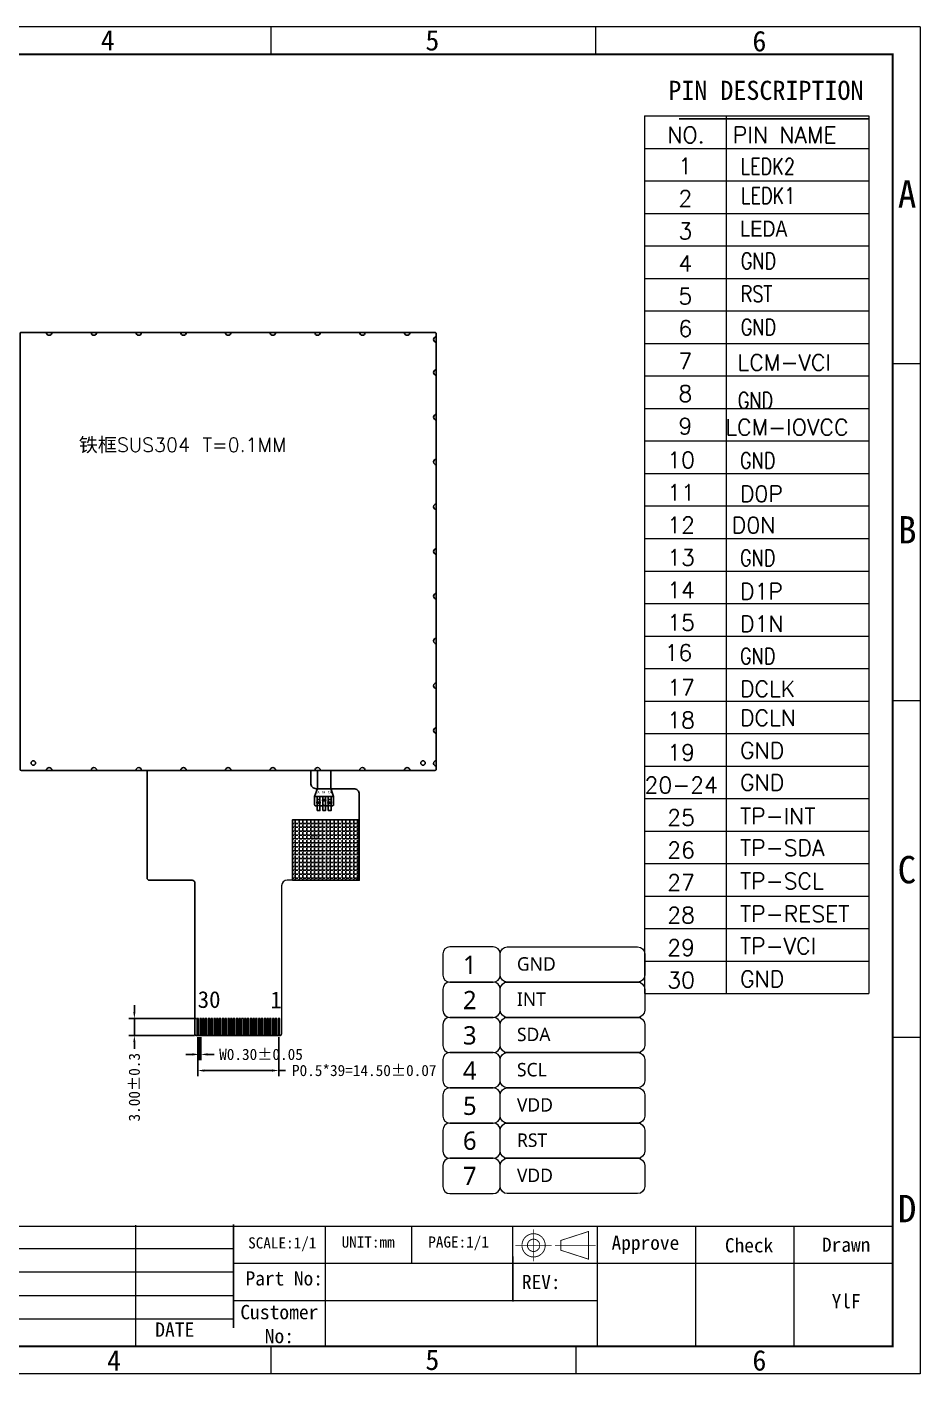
# Model space of a CAD drawing. Header units: millimetres. Extents: x 427 to 2444, y 137 to 817.
# Drawn here: x 1228.3 to 1388, y 191.5 to 432.3 of the extents above; entities that cross this region are included whole.
import ezdxf
from ezdxf.enums import TextEntityAlignment as Align

# ---------------------------------------------------------------- set-up
doc = ezdxf.new("R2010")
doc.units = ezdxf.units.MM
for name, color, linetype in [('BL-FPC', 241, 'Continuous'), ('DIM', 4, 'Continuous'), ('DIM（标注）', 3, 'Continuous'), ('FPC', 190, 'Continuous'), ('LCD_FPC', 22, 'Continuous'), ('LCD_元件区', 2, 'Continuous')]:
    doc.layers.add(name, color=color, linetype=linetype)
doc.layers.add('图框', color=7, linetype='Continuous', lineweight=18)
doc.styles.add('BTD-#1', font='')
doc.styles.add('ROMANS', font='romans.shx', dxfattribs={"width": 0.8})
doc.styles.add('simSun', font='')
doc.styles.get("Standard").update_dxf_attribs({"font": 'txt', "bigfont": 'gbcbig.shx'})
doc.styles.add('宋体', font='')
doc.styles.add('标注', font='romand.shx')
doc.styles.add('样式 5', font='', dxfattribs={"height": 2})
doc.styles.get('BTD-#1').set_extended_font_data('Microsoft YaHei Light')
doc.styles.get('simSun').set_extended_font_data('SimSun')
doc.styles.get('宋体').set_extended_font_data('宋体')
doc.styles.get('样式 5').set_extended_font_data('NSimSun')
doc.dimstyles.new('ISO-25$0', dxfattribs={"dimtxt": 2, "dimasz": 2, "dimexe": 1, "dimexo": 0.3, "dimgap": 0.6, "dimtad": 0, "dimzin": 1, "dimdsep": 46, "dimtxsty": '标注', "dimcen": 0, "dimclrd": 3, "dimclre": 3, "dimclrt": 3, "dimadec": 0, "dimazin": 0, "dimtfac": 1, "dimtmove": 0, "dimatfit": 3, "dimfxl": 1, "dimtolj": 1, "dimarcsym": 0})

# ---------------------------------------------------------------- blocks, each defined once
blk = doc.blocks.new('*D171')
at = {"color": 3, "lineweight": -2}
for p, q in [((1843.13, 808.99), (1843.13, 817.12)), ((1848, 808.99), (1848, 817.12)), ((1841.13, 816.12), (1839.13, 816.12)), ((1843.13, 816.12), (1848, 816.12)), ((1850, 816.12), (1852, 816.12))]:
    blk.add_line(p, q, dxfattribs=at)
at = {"color": 3}
for points in [[(1841.13, 816.45), (1841.13, 815.78), (1843.13, 816.12)], [(1850, 816.45), (1850, 815.78), (1848, 816.12)]]:
    blk.add_solid(points, dxfattribs=at)
at = {"layer": 'Defpoints', "color": 0}
for p in [(1848, 816.12), (1843.13, 808.69), (1848, 808.69)]:
    blk.add_point(p, dxfattribs=at)
at = {"layer": 'Defpoints', "color": 0, "linetype": 'ByBlock'}
for p in [(1259.11, 252.08), (1259.41, 252.08), (1259.41, 248.68)]:
    blk.add_point(p, dxfattribs=at)
at = {"layer": 'DIM', "color": 3, "lineweight": -2}
for p, q in [((1259.11, 251.78), (1259.11, 247.68)), ((1259.41, 251.78), (1259.41, 247.68)), ((1257.91, 248.68), (1256.71, 248.68)), ((1259.11, 248.68), (1259.41, 248.68)), ((1260.61, 248.68), (1261.81, 248.68))]:
    blk.add_line(p, q, dxfattribs=at)
at = {"layer": 'DIM', "color": 3, "linetype": 'ByBlock'}
for points in [[(1257.91, 248.88), (1257.91, 248.48), (1259.11, 248.68)], [(1260.61, 248.88), (1260.61, 248.48), (1259.41, 248.68)]]:
    blk.add_solid(points, dxfattribs=at)
at = {"color": 3, "insert": (1859.31, 816.12), "char_height": 2, "attachment_point": 5, "style": '标注'}
blk.add_mtext('\\A1;4.87±0.2', dxfattribs=at)
at = {"layer": 'DIM', "color": 3, "linetype": 'ByBlock', "insert": (1270.17, 248.68), "char_height": 2, "attachment_point": 5, "style": '宋体'}
blk.add_mtext('\\A1;W0.30%%P0.05', dxfattribs=at)
blk = doc.blocks.new('*D181')
at = {"layer": 'Defpoints', "color": 0, "linetype": 'ByBlock'}
for p in [(1258.86, 252.08), (1273.36, 252.08), (1273.36, 245.8)]:
    blk.add_point(p, dxfattribs=at)
at = {"layer": 'DIM', "color": 3, "lineweight": -2}
for p, q in [((1258.86, 251.78), (1258.86, 244.8)), ((1273.36, 251.78), (1273.36, 244.8)), ((1260.06, 245.8), (1272.16, 245.8)), ((1273.36, 245.8), (1274.56, 245.8))]:
    blk.add_line(p, q, dxfattribs=at)
at = {"layer": 'DIM', "color": 3, "linetype": 'ByBlock'}
for points in [[(1260.06, 246), (1260.06, 245.6), (1258.86, 245.8)], [(1272.16, 246), (1272.16, 245.6), (1273.36, 245.8)]]:
    blk.add_solid(points, dxfattribs=at)
at = {"layer": 'DIM', "color": 3, "linetype": 'ByBlock', "insert": (1288.63, 245.8), "char_height": 2, "attachment_point": 5, "style": '宋体'}
blk.add_mtext('\\A1;P0.5*39=14.50%%P0.07', dxfattribs=at)
blk = doc.blocks.new('*D182')
at = {"layer": 'Defpoints', "color": 0, "linetype": 'ByBlock'}
for p in [(1258.86, 255.08), (1247.52, 252.08), (1258.56, 252.08)]:
    blk.add_point(p, dxfattribs=at)
at = {"layer": 'DIM', "color": 3, "lineweight": -2}
for p, q in [((1247.52, 256.28), (1247.52, 257.48)), ((1258.56, 255.08), (1246.52, 255.08)), ((1247.52, 255.08), (1247.52, 252.08)), ((1258.26, 252.08), (1246.52, 252.08)), ((1247.52, 250.88), (1247.52, 249.68))]:
    blk.add_line(p, q, dxfattribs=at)
at = {"layer": 'DIM', "color": 3, "linetype": 'ByBlock'}
for points in [[(1247.32, 256.28), (1247.72, 256.28), (1247.52, 255.08)], [(1247.32, 250.88), (1247.72, 250.88), (1247.52, 252.08)]]:
    blk.add_solid(points, dxfattribs=at)
at = {"layer": 'DIM', "color": 3, "linetype": 'ByBlock', "insert": (1247.52, 242.82), "char_height": 2, "attachment_point": 5, "rotation": 90, "style": '宋体'}
blk.add_mtext('\\A1;3.00%%P0.3', dxfattribs=at)
blk = doc.blocks.new('44211')
at = {"layer": 'LCD_FPC'}
h = blk.add_hatch(dxfattribs=at)
h.set_pattern_fill('ANGLE', color=256, scale=0.1, style=0)
h.set_pattern_definition([(0, (-1438.1011, 1772.2042), (0, 0.6985), [0.508, -0.1905]), (90, (-1438.1011, 1772.2042), (-0.6985, 4e-17), [0.508, -0.1905])])
h.paths.add_polyline_path([(1275.805, 290.639), (1275.805, 279.828), (1287.748, 279.828), (1287.748, 290.639)])
h.paths.add_polyline_path([(1278.888, 287.956), (1280.998, 287.956), (1280.998, 286.765), (1278.888, 286.765)], flags=24)
at = {"color": 5}
blk.add_lwpolyline([(1301.32, 377.732), (1227.269, 377.732, 0.4142136), (1227.069, 377.532), (1227.069, 299.65, 0.4142136), (1227.269, 299.45), (1301.32, 299.45, 0.4142136), (1301.52, 299.65), (1301.52, 377.532, 0.4142136)], format="xyb", close=True, dxfattribs=at)
at = {"color": 42}
blk.add_lwpolyline([(1279.059, 299.45), (1279.059, 297.182, 0.4142136), (1280.059, 296.182), (1286.748, 296.182, -0.4142136), (1287.748, 295.182)], format="xyb", dxfattribs=at)
for centre, start, end in [((1232.295, 377.732), 180, 0), ((1240.295, 377.732), 180, 0), ((1248.295, 377.732), 180, 0), ((1256.295, 377.732), 180, 0), ((1264.295, 377.732), 180, 0), ((1272.295, 377.732), 180, 0), ((1280.295, 377.732), 180, 0), ((1288.295, 377.732), 180, 0), ((1296.295, 377.732), 180, 0), ((1301.52, 370.591), 90, 270), ((1301.52, 362.591), 90, 270), ((1301.52, 354.591), 90, 270), ((1301.52, 346.591), 90, 270), ((1301.52, 338.591), 90, 270), ((1301.52, 330.591), 90, 270), ((1301.52, 322.591), 90, 270), ((1301.52, 314.591), 90, 270), ((1301.52, 306.591), 90, 270), ((1232.295, 299.45), 0, 180), ((1240.295, 299.45), 0, 180), ((1248.295, 299.45), 0, 180), ((1256.295, 299.45), 0, 180), ((1264.295, 299.45), 0, 180), ((1272.295, 299.45), 0, 180), ((1280.295, 299.45), 0, 180), ((1288.295, 299.45), 0, 180), ((1296.295, 299.45), 0, 180)]:
    blk.add_arc(centre, 0.5, start, end)
at = {"layer": 'BL-FPC', "linetype": 'Continuous'}
for points in [[(1280.25, 299.45), (1280.25, 296.237), (1279.75, 294.813), (1279.75, 293.313, 0.4142136), (1279.95, 293.113), (1280.325, 293.113)], [(1283.15, 294.813), (1283.15, 293.313, -0.4142136), (1282.95, 293.113), (1282.575, 293.113)]]:
    blk.add_lwpolyline(points, format="xyb", dxfattribs=at)
for points in [[(1279.75, 294.813), (1283.15, 294.813), (1282.65, 296.237), (1282.65, 299.45)], [(1282.325, 293.113), (1281.575, 293.113)]]:
    blk.add_lwpolyline(points, dxfattribs=at)
at = {"layer": 'BL-FPC', "color": 1, "linetype": 'Continuous'}
for points in [[(1280.2, 293.871, 0.3476767), (1280.2, 293.554, -0.3476767)], [(1280.7, 293.554, 0.3476767), (1280.7, 293.871, -0.3476767)]]:
    blk.add_lwpolyline(points, format="xyb", close=True, dxfattribs=at)
at = {"layer": 'BL-FPC', "linetype": 'Continuous'}
for points in [[(1280.2, 293.871), (1280.2, 294.813)], [(1280.7, 294.813), (1280.7, 293.871)], [(1281.2, 294.271), (1281.2, 294.813)], [(1281.2, 293.271), (1281.2, 293.954)], [(1281.7, 294.813), (1281.7, 294.271)], [(1281.7, 293.954), (1281.7, 293.271)], [(1282.2, 293.871), (1282.2, 294.813)], [(1282.7, 294.813), (1282.7, 293.871)], [(1280.2, 293.271), (1280.2, 293.554)], [(1280.7, 293.554), (1280.7, 293.271)], [(1282.2, 293.271), (1282.2, 293.554)], [(1282.7, 293.554), (1282.7, 293.271)]]:
    blk.add_lwpolyline(points, close=True, dxfattribs=at)
for points in [[(1281.2, 294.271, 0.3476767), (1281.2, 293.954, -0.3476767)], [(1281.7, 293.954, 0.3476767), (1281.7, 294.271, -0.3476767)], [(1282.2, 293.871, 0.3476767), (1282.2, 293.554, -0.3476767)], [(1282.7, 293.554, 0.3476767), (1282.7, 293.871, -0.3476767)], [(1280.2, 293.271, 0.1688804), (1280.145, 293.113, -0.1688804)], [(1280.575, 293.113, 1), (1280.325, 293.113), (1280.2, 293.113), (1280.325, 293.113, -1), (1280.575, 293.113), (1280.705, 293.113)], [(1280.755, 293.113, 0.1688804), (1280.7, 293.271, -0.1688804)], [(1281.575, 293.113, 1), (1281.325, 293.113), (1280.7, 293.113), (1281.325, 293.113, -1), (1281.575, 293.113), (1281.705, 293.113)], [(1281.2, 293.271, 0.1688804), (1281.145, 293.113, -0.1688804)], [(1281.755, 293.113, 0.1688804), (1281.7, 293.271, -0.1688804)], [(1282.2, 293.271, 0.1688804), (1282.145, 293.113, -0.1688804)], [(1282.575, 293.113, 1), (1282.325, 293.113), (1282.195, 293.113), (1282.325, 293.113, -1), (1282.575, 293.113), (1282.65, 293.113)], [(1282.755, 293.113, 0.1688804), (1282.7, 293.271, -0.1688804)]]:
    blk.add_lwpolyline(points, format="xyb", close=True, dxfattribs=at)
at = {"layer": 'BL-FPC', "color": 1, "linetype": 'Continuous'}
blk.add_circle((1280.45, 293.713), 0.125, dxfattribs=at)
blk.add_circle((1280.45, 293.713), 0.125, dxfattribs=at)
at = {"layer": 'BL-FPC', "linetype": 'Continuous'}
for centre in [(1281.45, 294.113), (1281.45, 294.113), (1282.45, 293.713), (1282.45, 293.713)]:
    blk.add_circle(centre, 0.125, dxfattribs=at)
at = {"layer": 'FPC', "color": 42, "lineweight": 5}
for p, q in [((1286.748, 279.828), (1274.858, 279.828)), ((1273.858, 278.828), (1273.858, 252.279)), ((1273.658, 252.079), (1258.558, 252.079)), ((1273.658, 252.079), (1258.558, 252.079))]:
    blk.add_line(p, q, dxfattribs=at)
for points in [[(1258.708, 252.079), (1259.008, 252.079), (1259.008, 255.079), (1258.708, 255.079)], [(1259.208, 252.079), (1259.508, 252.079), (1259.508, 255.079), (1259.208, 255.079)], [(1259.708, 252.079), (1260.008, 252.079), (1260.008, 255.079), (1259.708, 255.079)], [(1260.208, 252.079), (1260.508, 252.079), (1260.508, 255.079), (1260.208, 255.079)], [(1260.708, 252.079), (1261.008, 252.079), (1261.008, 255.079), (1260.708, 255.079)], [(1261.208, 252.079), (1261.508, 252.079), (1261.508, 255.079), (1261.208, 255.079)], [(1261.708, 252.079), (1262.008, 252.079), (1262.008, 255.079), (1261.708, 255.079)], [(1262.208, 252.079), (1262.508, 252.079), (1262.508, 255.079), (1262.208, 255.079)], [(1262.708, 252.079), (1263.008, 252.079), (1263.008, 255.079), (1262.708, 255.079)], [(1263.208, 252.079), (1263.508, 252.079), (1263.508, 255.079), (1263.208, 255.079)], [(1263.708, 252.079), (1264.008, 252.079), (1264.008, 255.079), (1263.708, 255.079)], [(1264.208, 252.079), (1264.508, 252.079), (1264.508, 255.079), (1264.208, 255.079)], [(1264.708, 252.079), (1265.008, 252.079), (1265.008, 255.079), (1264.708, 255.079)], [(1265.208, 252.079), (1265.508, 252.079), (1265.508, 255.079), (1265.208, 255.079)], [(1265.708, 252.079), (1266.008, 252.079), (1266.008, 255.079), (1265.708, 255.079)], [(1266.208, 252.079), (1266.508, 252.079), (1266.508, 255.079), (1266.208, 255.079)], [(1266.708, 252.079), (1267.008, 252.079), (1267.008, 255.079), (1266.708, 255.079)], [(1267.208, 252.079), (1267.508, 252.079), (1267.508, 255.079), (1267.208, 255.079)], [(1267.708, 252.079), (1268.008, 252.079), (1268.008, 255.079), (1267.708, 255.079)], [(1268.208, 252.079), (1268.508, 252.079), (1268.508, 255.079), (1268.208, 255.079)], [(1268.708, 252.079), (1269.008, 252.079), (1269.008, 255.079), (1268.708, 255.079)], [(1269.208, 252.079), (1269.508, 252.079), (1269.508, 255.079), (1269.208, 255.079)], [(1269.708, 252.079), (1270.008, 252.079), (1270.008, 255.079), (1269.708, 255.079)], [(1270.208, 252.079), (1270.508, 252.079), (1270.508, 255.079), (1270.208, 255.079)], [(1270.708, 252.079), (1271.008, 252.079), (1271.008, 255.079), (1270.708, 255.079)], [(1271.208, 252.079), (1271.508, 252.079), (1271.508, 255.079), (1271.208, 255.079)], [(1271.708, 252.079), (1272.008, 252.079), (1272.008, 255.079), (1271.708, 255.079)], [(1272.208, 252.079), (1272.508, 252.079), (1272.508, 255.079), (1272.208, 255.079)], [(1272.708, 252.079), (1273.008, 252.079), (1273.008, 255.079), (1272.708, 255.079)], [(1273.208, 252.079), (1273.508, 252.079), (1273.508, 255.079), (1273.208, 255.079)]]:
    blk.add_lwpolyline(points, close=True, dxfattribs=at)
at = {"layer": 'FPC', "color": 7}
for centre in [(1229.446, 300.766), (1299.143, 300.766)]:
    blk.add_circle(centre, 0.4, dxfattribs=at)
for centre in [(1301.52, 376.469), (1301.52, 300.713)]:
    blk.add_arc(centre, 0.5, 90, 270, dxfattribs=at)
at = {"layer": 'FPC', "color": 42, "lineweight": 5}
for centre, radius, start, end in [((1274.858, 278.828), 1, 90, 180), ((1286.748, 280.828), 1, 270, 360), ((1273.658, 252.279), 0.2, 270, 360)]:
    blk.add_arc(centre, radius, start, end, dxfattribs=at)
at = {"layer": 'LCD_FPC', "color": 42}
for p, q in [((1249.789, 299.451), (1249.789, 280.228)), ((1250.189, 279.828), (1251.258, 279.828)), ((1251.258, 279.828), (1257.858, 279.828)), ((1258.358, 279.328), (1258.358, 252.279)), ((1258.558, 252.079), (1273.658, 252.079))]:
    blk.add_line(p, q, dxfattribs=at)
at = {"layer": 'LCD_FPC'}
blk.add_line((1287.748, 280.828), (1287.748, 295.182), dxfattribs=at)
for points in [[(1280.2, 292.271), (1280.7, 292.271), (1280.7, 294.271), (1280.2, 294.271)], [(1281.2, 292.271), (1281.7, 292.271), (1281.7, 294.271), (1281.2, 294.271)], [(1282.2, 292.271), (1282.7, 292.271), (1282.7, 294.271), (1282.2, 294.271)]]:
    blk.add_lwpolyline(points, close=True, dxfattribs=at)
at = {"layer": 'LCD_FPC', "color": 42}
for centre, radius, start, end in [((1250.189, 280.228), 0.4, 180, 270), ((1257.858, 279.328), 0.5, 0, 90), ((1258.558, 252.279), 0.2, 180, 270)]:
    blk.add_arc(centre, radius, start, end, dxfattribs=at)
at = {"layer": 'LCD_元件区'}
blk.add_lwpolyline([(1287.748, 290.639), (1275.805, 290.639), (1275.805, 279.828), (1287.748, 279.828)], close=True, dxfattribs=at)
at = {"style": 'simSun', "text_generation_flag": 4}
for s, p in [('A', (1280.632, 295.316)), ('K1', (1281.652, 295.327)), ('K2', (1282.792, 295.327))]:
    blk.add_text(s, height=0.469, rotation=180, dxfattribs=at).set_placement(p)
for s, insert, char_height, width, attachment_point in [('{\\fSimSun|b0|i0|c134|p2;铁框}SUS304 T=0.1MM', (1237.58, 358.904), 2.5, 50.88708, 1), ('{\\fNSimSun|b0|i0|c134|p49;钢片}', (1280.834, 287.791), 0.6588, 3.84681, 3)]:
    blk.add_mtext(s, dxfattribs=dict(insert=insert, char_height=char_height, width=width, attachment_point=attachment_point))
at = {"lineweight": 5, "char_height": 3, "attachment_point": 1, "style": '样式 5'}
for s, insert, width in [('30', (1258.847, 259.996), 4.83271), ('1', (1271.844, 259.938), 3.32712)]:
    blk.add_mtext(s, dxfattribs=dict(at, insert=insert, width=width))
at = {"layer": 'DIM', "color": 2, "linetype": 'ByBlock'}
for base, p1, p2, text, picture, middle in [((1259.408, 248.68), (1259.108, 252.079), (1259.408, 252.079), 'W<>%%P0.05', '*D171', (1270.174, 248.68)), ((1273.358, 245.804), (1258.858, 252.079), (1273.358, 252.079), 'P0.5*39=<>%%P0.07', '*D181', (1288.628, 245.804))]:
    dim = blk.add_linear_dim(base=base, p1=p1, p2=p2, text=text, dimstyle='ISO-25$0', override={"dimtxt": 2, "dimasz": 1.2, "dimtxsty": '宋体', "dimclrd": 3, "dimclre": 3, "dimclrt": 3, "dimfxl": 0.5}, dxfattribs=at)
    dim.commit()
    dim.dimension.update_dxf_attribs({"geometry": picture, "text_midpoint": middle})
dim = blk.add_linear_dim(base=(1247.521, 252.079), p1=(1258.858, 255.079), p2=(1258.558, 252.079), angle=90, text='<>%%P0.3', dimstyle='ISO-25$0', override={"dimtxt": 2, "dimasz": 1.2, "dimtxsty": '宋体', "dimclrd": 3, "dimclre": 3, "dimclrt": 3, "dimfxl": 0.5}, dxfattribs=at)
dim.commit()
dim.dimension.update_dxf_attribs({"geometry": '*D182', "text_midpoint": (1247.521, 242.817)})

msp = doc.modelspace()

# ---------------------------------------------------------------- linework, layer by layer
at = {"color": 0, "lineweight": 15}
for p, q in [((1388.02871, 432.34961), (1046.15592, 432.34961)), ((1271.92703, 432.34961), (1271.92703, 427.46112)), ((1329.97787, 432.34961), (1329.97787, 427.46112)), ((1388.02871, 432.34961), (1388.02871, 191.59139)), ((1388.02871, 432.34961), (1388.02871, 263.87802)), ((1383.14022, 372.16006), (1388.02871, 372.16006)), ((1388.02871, 360.12214), (1388.02871, 191.59139)), ((1383.14022, 311.9705), (1388.02871, 311.9705)), ((1383.14022, 251.78095), (1388.02871, 251.78095)), ((1164.54784, 217.97613), (1265.25913, 217.97614)), ((1247.79868, 196.6709), (1247.79868, 218.15975)), ((1281.70125, 196.48333), (1281.70125, 217.97614)), ((1297.11959, 211.30294), (1297.11959, 217.97614)), ((1315.17508, 204.61911), (1315.17508, 217.97614)), ((1330.33431, 196.48171), (1330.33431, 217.97614)), ((1347.93015, 196.48171), (1347.93015, 217.97614)), ((1365.526, 196.48171), (1365.526, 217.97614)), ((1164.54784, 214.00139), (1265.25913, 214.0014)), ((1315.17508, 212.55922), (1315.17508, 204.51986)), ((1164.54784, 209.81012), (1265.25913, 209.81014)), ((1383.14022, 211.30294), (1265.25913, 211.30294)), ((1164.54784, 205.61886), (1265.25913, 205.61887)), ((1330.33431, 204.61911), (1265.25913, 204.61911)), ((1164.54784, 201.42759), (1265.25913, 201.42761)), ((1271.92703, 196.47988), (1271.92703, 191.59139)), ((1326.46649, 196.48169), (1326.46649, 191.59139)), ((1388.02871, 191.59139), (1046.15592, 191.59139))]:
    msp.add_line(p, q, dxfattribs=at)
at = {"color": 3, "linetype": 'Continuous', "lineweight": 5}
for p, q in [((1338.75799, 416.44465), (1378.89543, 416.44465)), ((1338.75799, 416.44465), (1338.75799, 259.556)), ((1353.34166, 416.44465), (1353.34166, 259.556)), ((1378.89543, 416.44465), (1378.89543, 259.556)), ((1338.75799, 410.63396), (1378.89543, 410.63396)), ((1338.75799, 404.82327), (1378.89543, 404.82327)), ((1338.75799, 399.01258), (1378.89543, 399.01258)), ((1338.75799, 393.20189), (1378.89543, 393.20189)), ((1338.75799, 387.3912), (1378.89543, 387.3912)), ((1338.75799, 381.5805), (1378.89543, 381.5805)), ((1338.75799, 375.76981), (1378.89543, 375.76981)), ((1338.75799, 369.95912), (1378.89543, 369.95912)), ((1338.75799, 364.14843), (1378.89543, 364.14843)), ((1338.75799, 358.33774), (1378.89543, 358.33774)), ((1338.75799, 352.52705), (1378.89543, 352.52705)), ((1338.75799, 346.71636), (1378.89543, 346.71636)), ((1338.75799, 340.90567), (1378.89543, 340.90567)), ((1338.75799, 335.09498), (1378.89543, 335.09498)), ((1338.75799, 329.28429), (1378.89543, 329.28429)), ((1338.75799, 323.4736), (1378.89543, 323.4736)), ((1338.75799, 317.66291), (1378.89543, 317.66291)), ((1338.75799, 311.85222), (1378.89543, 311.85222)), ((1338.75799, 306.04153), (1378.89543, 306.04153)), ((1338.75799, 300.23084), (1378.89543, 300.23084)), ((1338.75799, 294.42014), (1378.89543, 294.42014)), ((1338.75799, 288.60945), (1378.89543, 288.60945)), ((1338.75799, 288.60945), (1378.89543, 288.60945)), ((1338.75799, 282.79876), (1378.89543, 282.79876)), ((1338.75799, 276.98807), (1378.89543, 276.98807)), ((1338.75799, 271.17738), (1378.89543, 271.17738)), ((1338.75799, 265.36669), (1378.89543, 265.36669)), ((1338.75799, 259.556), (1378.89543, 259.556))]:
    msp.add_line(p, q, dxfattribs=at)
at = {"color": 0}
for p, q in [((1383.14022, 377.86679), (1383.14022, 237.68569)), ((1265.25913, 199.78381), (1265.25913, 218.26298)), ((1265.25913, 199.8106), (1265.25913, 218.26297)), ((1235.91547, 191.59139), (1235.91547, 191.54661))]:
    msp.add_line(p, q, dxfattribs=at)
at = {"color": 0, "lineweight": 15}
for points, const_width in [([(1383.14022, 196.47988), (1383.14022, 427.46112), (1051.62572, 427.47161), (1051.62572, 196.49067)], 0.36664), ([(1323.78188, 215.42832), (1328.73673, 217.03513), (1328.73673, 212.07896), (1323.78188, 213.68577)], 0.14604)]:
    msp.add_lwpolyline(points, close=True, dxfattribs=dict(at, const_width=const_width))
for points, const_width in [([(1265.25913, 217.97614), (1383.14022, 217.97614)], 0.24198), ([(1318.91351, 211.69453), (1318.91351, 217.41957)], 0.14604), ([(1322.76988, 214.55705), (1329.99305, 214.55705)], 0.14604)]:
    msp.add_lwpolyline(points, dxfattribs=dict(at, const_width=const_width))
at = {"color": 0, "const_width": 0.14604}
msp.add_lwpolyline([(1315.66198, 214.55705), (1322.16503, 214.55705)], dxfattribs=at)
at = {"color": 0, "lineweight": 15, "const_width": 0.16064}
for points in [[(1316.8311, 214.55705, 1), (1320.99591, 214.55705, 1)], [(1317.81281, 214.55705, 1), (1320.01421, 214.55705, 1)]]:
    msp.add_lwpolyline(points, format="xyb", close=True, dxfattribs=at)
at = {"layer": 'DIM', "color": 0, "ltscale": 5}
msp.add_line((1383.14022, 350.46398), (1383.14022, 236.52894), dxfattribs=at)
at = {"layer": 'DIM', "lineweight": 0}
for points in [[(1302.6966, 266.65148), (1302.6966, 262.87148, 0.414213562), (1303.9566, 261.61148), (1311.6966, 261.61148, 0.414213562), (1312.9566, 262.87148), (1312.9566, 266.65148, 0.414213562), (1311.6966, 267.91148), (1303.9566, 267.91148, 0.414213562)], [(1312.9566, 262.87148), (1312.9566, 266.65148, -0.414213562), (1314.2166, 267.91148), (1337.5194, 267.91148, -0.414213562), (1338.7794, 266.65148), (1338.7794, 262.87148, -0.414213562), (1337.5194, 261.61148), (1314.2166, 261.61148, -0.414213562)], [(1302.6966, 260.35148), (1302.6966, 256.57148, 0.414213562), (1303.9566, 255.31148), (1311.6966, 255.31148, 0.414213562), (1312.9566, 256.57148), (1312.9566, 260.35148, 0.414213562), (1311.6966, 261.61148), (1303.9566, 261.61148, 0.414213562)], [(1312.9566, 256.57148), (1312.9566, 260.35148, -0.414213562), (1314.2166, 261.61148), (1337.5194, 261.61148, -0.414213562), (1338.7794, 260.35148), (1338.7794, 256.57148, -0.414213562), (1337.5194, 255.31148), (1314.2166, 255.31148, -0.414213562)], [(1302.6966, 254.05148), (1302.6966, 250.27148, 0.414213562), (1303.9566, 249.01148), (1311.6966, 249.01148, 0.414213562), (1312.9566, 250.27148), (1312.9566, 254.05148, 0.414213562), (1311.6966, 255.31148), (1303.9566, 255.31148, 0.414213562)], [(1312.9566, 250.27148), (1312.9566, 254.05148, -0.414213562), (1314.2166, 255.31148), (1337.5194, 255.31148, -0.414213562), (1338.7794, 254.05148), (1338.7794, 250.27148, -0.414213562), (1337.5194, 249.01148), (1314.2166, 249.01148, -0.414213562)], [(1302.6966, 247.75148), (1302.6966, 243.97148, 0.414213562), (1303.9566, 242.71148), (1311.6966, 242.71148, 0.414213562), (1312.9566, 243.97148), (1312.9566, 247.75148, 0.414213562), (1311.6966, 249.01148), (1303.9566, 249.01148, 0.414213562)], [(1312.9566, 243.97148), (1312.9566, 247.75148, -0.414213562), (1314.2166, 249.01148), (1337.5194, 249.01148, -0.414213562), (1338.7794, 247.75148), (1338.7794, 243.97148, -0.414213562), (1337.5194, 242.71148), (1314.2166, 242.71148, -0.414213562)], [(1302.6966, 241.45148), (1302.6966, 237.67148, 0.414213562), (1303.9566, 236.41148), (1311.6966, 236.41148, 0.414213562), (1312.9566, 237.67148), (1312.9566, 241.45148, 0.414213562), (1311.6966, 242.71148), (1303.9566, 242.71148, 0.414213562)], [(1312.9566, 237.67148), (1312.9566, 241.45148, -0.414213562), (1314.2166, 242.71148), (1337.5194, 242.71148, -0.414213562), (1338.7794, 241.45148), (1338.7794, 237.67148, -0.414213562), (1337.5194, 236.41148), (1314.2166, 236.41148, -0.414213562)], [(1302.6966, 235.15148), (1302.6966, 231.37148, 0.414213562), (1303.9566, 230.11148), (1311.6966, 230.11148, 0.414213562), (1312.9566, 231.37148), (1312.9566, 235.15148, 0.414213562), (1311.6966, 236.41148), (1303.9566, 236.41148, 0.414213562)], [(1312.9566, 231.37148), (1312.9566, 235.15148, -0.414213562), (1314.2166, 236.41148), (1337.5194, 236.41148, -0.414213562), (1338.7794, 235.15148), (1338.7794, 231.37148, -0.414213562), (1337.5194, 230.11148), (1314.2166, 230.11148, -0.414213562)], [(1302.6966, 228.85148), (1302.6966, 225.07148, 0.414213562), (1303.9566, 223.81148), (1311.6966, 223.81148, 0.414213562), (1312.9566, 225.07148), (1312.9566, 228.85148, 0.414213562), (1311.6966, 230.11148), (1303.9566, 230.11148, 0.414213562)], [(1312.9566, 225.07148), (1312.9566, 228.85148, -0.414213562), (1314.2166, 230.11148), (1337.5194, 230.11148, -0.414213562), (1338.7794, 228.85148), (1338.7794, 225.07148, -0.414213562), (1337.5194, 223.81148), (1314.2166, 223.81148, -0.414213562)]]:
    msp.add_lwpolyline(points, format="xyb", close=True, dxfattribs=at)
at = {"layer": 'DIM（标注）', "color": 0}
msp.add_line((1344.92809, 415.93993), (1378.80403, 415.93993), dxfattribs=at)
at = {"layer": '图框', "color": 0}
for p, q in [((1383.14022, 420.62923), (1383.14022, 414.56858)), ((1383.14022, 414.56858), (1383.14022, 408.50794)), ((1383.14022, 408.50794), (1383.14022, 402.44729)), ((1383.14022, 402.44729), (1383.14022, 396.38665)), ((1383.14022, 396.38665), (1383.14022, 390.326)), ((1383.14022, 390.326), (1383.14022, 383.14117)), ((1383.14022, 383.14117), (1383.14022, 377.08052)), ((1383.14022, 377.08052), (1383.14022, 371.01988)), ((1383.14022, 371.01988), (1383.14022, 364.95923)), ((1383.14022, 364.95923), (1383.14022, 358.89859)), ((1383.14022, 358.89859), (1383.14022, 352.83794)), ((1383.14022, 352.83794), (1383.14022, 346.7773)), ((1383.14022, 346.7773), (1383.14022, 340.71665)), ((1383.14022, 340.71665), (1383.14022, 334.65601))]:
    msp.add_line(p, q, dxfattribs=at)

# ---------------------------------------------------------------- block references
msp.add_blockref('44211', (0, 0))

# ---------------------------------------------------------------- texts
at = {"color": 0, "lineweight": 15, "style": '宋体'}
for s, height, p in [('4', 3.66637, (1241.51298, 428.14117)), ('5', 3.66637, (1299.56382, 428.14117)), ('6', 3.66637, (1358.05328, 427.98964)), ('A', 4.88849, (1384.0506, 400.01541)), ('B', 4.88849, (1384.07718, 340.02264)), ('C', 4.88849, (1384.01263, 279.26879)), ('D', 4.88849, (1384.04484, 218.67524)), ('4', 3.66637, (1242.63823, 192.13843)), ('5', 3.66637, (1299.56382, 192.27144)), ('6', 3.66637, (1358.05328, 192.16706))]:
    msp.add_text(s, height=height, dxfattribs=at).set_placement(p)
at = {"color": 3, "linetype": 'Continuous', "lineweight": 5, "style": 'ROMANS'}
for s, p in [('NO.', (1342.81526, 411.60241)), ('PIN NAME', (1354.55222, 411.60241)), ('1', (1344.80396, 406.03817)), ('2', (1344.80396, 400.22748)), ('3', (1344.80396, 394.41679)), ('4', (1344.80396, 388.60609)), ('5', (1344.80396, 382.7954)), ('6', (1344.80396, 376.98471)), ('7', (1344.80396, 371.17402)), ('LCM-VCI', (1355.3871, 370.92757)), ('8', (1344.80396, 365.36333)), ('9', (1344.80396, 359.55264)), ('LCM-IOVCC', (1353.19923, 359.35138)), ('10', (1342.81526, 353.4955)), ('11', (1342.81526, 347.68481)), ('D0P', (1355.83097, 347.44445)), ('12', (1342.81526, 341.87412)), ('D0N', (1354.36987, 341.84244)), ('13', (1342.81526, 336.06343)), ('14', (1342.81526, 330.25274)), ('D1P', (1355.83097, 330.01238)), ('15', (1342.81526, 324.44205)), ('D1N', (1355.83097, 324.20169)), ('16', (1342.34751, 319.06671)), ('17', (1342.81526, 312.82067)), ('DCLK', (1355.83097, 312.5803)), ('18', (1342.81526, 307.00997)), ('DCLN', (1355.83097, 307.4136)), ('19', (1342.81526, 301.19928)), ('GND', (1355.83097, 301.5806)), ('GND', (1355.83097, 295.85468)), ('20-24', (1338.75799, 295.38859)), ('25', (1342.81526, 289.5779)), ('TP-INT', (1355.83097, 289.8371)), ('26', (1342.81526, 283.76721)), ('TP-SDA', (1355.83097, 284.18137)), ('27', (1342.81526, 277.95652)), ('TP-SCL', (1355.83097, 278.24133)), ('28', (1342.81526, 272.14583)), ('TP-RESET', (1355.83097, 272.35583)), ('29', (1342.81526, 266.33514)), ('TP-VCI', (1355.83097, 266.61995)), ('30', (1342.81526, 260.52445)), ('GND', (1355.83097, 260.73445))]:
    msp.add_text(s, height=2.888, dxfattribs=at).set_placement(p)
at = {"color": 0, "style": '宋体'}
for s, height, p in [('SCALE:1/1', 1.992063, (1273.96986, 213.99573)), ('UNIT:mm', 1.992063, (1289.32388, 214.14761)), ('PAGE:1/1', 1.992063, (1305.50232, 214.1607)), ('Approve', 2.540897, (1338.90881, 213.75242)), ('Check', 2.540897, (1357.44933, 213.2941)), ('Drawn', 2.540897, (1374.80782, 213.40252)), ('REV:', 2.540897, (1320.27963, 206.74147)), ('YlF', 2.540897, (1374.80782, 203.29865))]:
    msp.add_text(s, height=height, dxfattribs=at).set_placement(p, align=Align.CENTER)
at = {"color": 3, "linetype": 'Continuous', "lineweight": 5, "char_height": 2.888, "width": 17.3955045, "attachment_point": 1, "style": 'ROMANS'}
for s, insert in [('LEDK2', (1355.95644, 408.86374)), ('LEDK1', (1356.02606, 403.64416)), ('{\\fArial|b0|i0|c0|p34;LEDA}', (1355.8829, 397.7237)), ('GND', (1355.95859, 391.95929)), ('RST', (1355.95859, 386.09524)), ('GND', (1355.95859, 380.1333)), ('GND', (1355.42557, 367.03643)), ('GND', (1355.83097, 356.29423)), ('GND', (1355.83097, 338.87547)), ('GND', (1355.83097, 321.31141))]:
    msp.add_mtext(s, dxfattribs=dict(at, insert=insert))
at = {"color": 0, "attachment_point": 5, "style": '宋体'}
for s, insert, char_height in [('{\\fSimSun|b0|i0|c134|p2;Part No:}', (1274.32611, 208.62796), 2.5408968), ('Customer \\PNo:', (1273.45318, 200.46507), 2.566562), ('DATE', (1254.74416, 199.48857), 2.566562)]:
    msp.add_mtext(s, dxfattribs=dict(at, insert=insert, char_height=char_height))
at = {"layer": 'DIM', "lineweight": 0, "style": 'BTD-#1'}
for s, height, p in [('1', 3.27216, (1306.28724, 263.06598)), ('GND', 2.399586, (1315.93763, 263.65858)), ('2', 3.27216, (1306.28724, 256.76598)), ('INT', 2.399586, (1315.93763, 257.35858)), ('3', 3.27216, (1306.28724, 250.46598)), ('SDA', 2.399586, (1315.93763, 251.05858)), ('4', 3.27216, (1306.28724, 244.16598)), ('SCL', 2.399586, (1315.93763, 244.75858)), ('5', 3.27216, (1306.28724, 237.86598)), ('VDD', 2.399586, (1315.93763, 238.45858)), ('6', 3.27216, (1306.28724, 231.62341)), ('RST', 2.399586, (1315.93763, 232.15858)), ('7', 3.27216, (1306.28724, 225.32341)), ('VDD', 2.399586, (1315.93763, 225.85858))]:
    msp.add_text(s, height=height, dxfattribs=at).set_placement(p)
at = {"layer": 'DIM（标注）', "color": 0, "insert": (1343.0143, 422.72766), "char_height": 3.42, "width": 47.6877367, "attachment_point": 1}
msp.add_mtext('{\\fSimSun|b0|i0|c134|p2;PIN DESCRIPTION}', dxfattribs=at)

doc.saveas('drawing.dxf')
